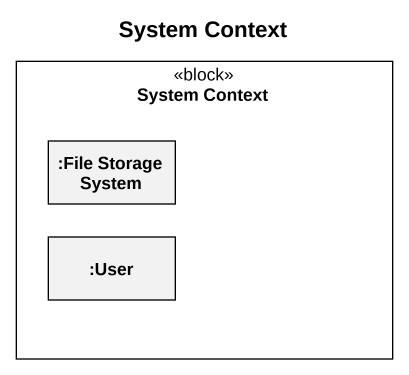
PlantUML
@startuml
title System Context
rectangle "System Context" as System_Context <<block>> {
  rectangle ":File Storage System" as File_Storage_System
  rectangle ":User" as User
}
@enduml
